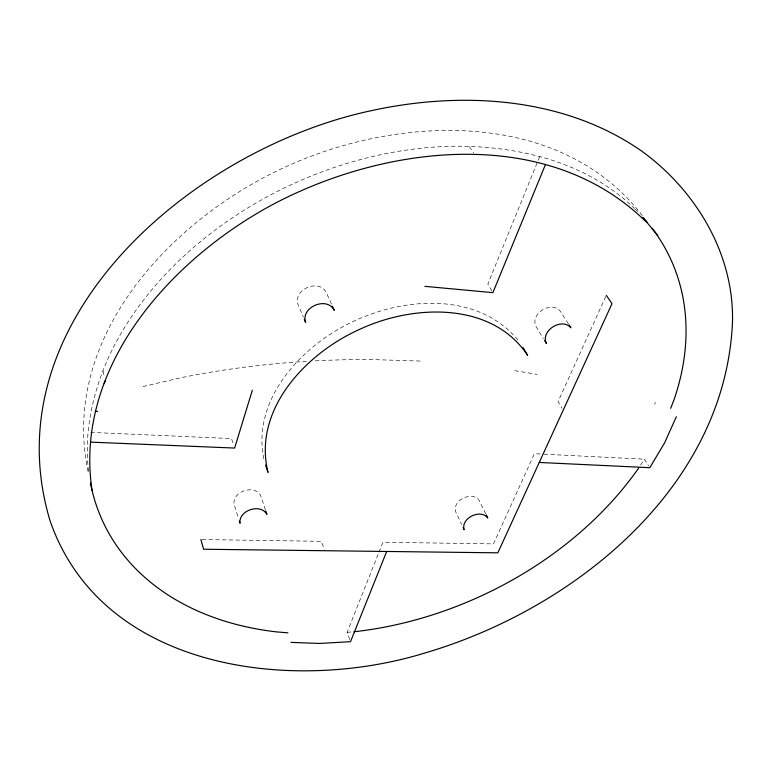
<?xml version="1.0" encoding="UTF-8"?>
<svg xmlns="http://www.w3.org/2000/svg" width="771" height="771" viewBox="0 0 771 771"><rect width="100%" height="100%" fill="white"/><g stroke="black" fill="none" stroke-linecap="round" stroke-linejoin="round"><path stroke-width="0.58" stroke-dasharray="3.85 2.89" d="M349.764 639.602L347.143 632.316L378.494 553.366M378.927 552.248L382.908 542.244L493.479 543.892L534.419 453.705L542.794 454.129M539.613 156.735L487.841 284.104L491.773 290.744M605.804 296.45L558.069 401.595L562.049 408.302M654.55 404.341L655.437 402.443M640.585 465.125L644.45 459.208L648.623 465.8M142.982 386.522L181.233 377.665A1429.685 1084.932 59.3 0 1 308.207 361.242M347.143 632.316L352.771 631.806M202.079 539.546L321.362 541.319L324.418 549.675M420.079 361.069L372.557 359.585A1429.685 1084.932 59.3 0 0 314.183 360.905M90.67 432.386L231.531 438.574L233.594 444.896M543.989 454.186L644.45 459.208M514.777 370.639L537.03 374.398M517.948 339.972C476.015 289.886 398.27 297.317 345.697 325.246C297.789 350.053 251.654 401.98 263.952 459.545M642.301 215.523C559.929 108.672 400.082 115.101 287.988 165.794C172.646 217.152 58.239 337.862 88.549 473.712M469.394 146.606L473.529 152.928M568.372 323.868L560.16 311.031C551.246 300.285 529.648 313.98 536.038 326.576L543.362 338.546M485.74 513.862L479.051 500.283C472.064 490.607 452.085 500.273 455.671 511.771L461.627 524.405M331.434 304.082L326.287 292.604C319.175 278.167 292.787 289.356 298.088 304.506L303.398 317.16M265.436 509.92L260.608 495.474C254.42 484.015 232.235 491.378 234.066 504.253L238.615 518.825M103.015 371.111L104.557 377.539M88.598 471.245A312.766 226.501 -24.8 0 1 87.402 442.197C88.704 413.719 96.086 385.828 107.497 359.778A312.766 226.501 -24.8 0 1 455.594 146.23C488.043 146.105 520.56 150.249 551.554 160.031A312.766 226.501 -24.8 0 1 634.572 208.459M635.381 209.249A312.766 226.501 -24.8 0 1 637.771 211.649"/><path stroke-width="1.16" d="M645.52 221.267C547.053 125.104 386.676 144.659 274.187 203.756C171.769 258.246 73.409 366.235 92.077 490.491M104.191 383.621L105.328 380.758M252.348 390.222L234.625 448.057L90.419 442.12M670.674 408.36L674.076 399.571A312.766 226.501 -24.8 0 0 652.295 228.467M676.34 416.716L664.535 442.988L649.818 467.689L539.247 462.455M386.685 551.467L350.516 641.684L319.579 643.457L290.985 642.388M545.367 164.763L492.9 292.643L424.888 286.349M353.899 631.7L357.281 631.391A312.766 226.501 -24.8 0 0 638.648 468.084M95.325 411.3L97.647 411.435M287.92 632.846L276.326 631.873A312.766 226.501 -24.8 0 1 90.419 482.868M643.563 218.183L647.216 222.443M657.798 235.569L642.792 217.374M606.305 295.36L612.02 303.658L497.835 552.826L203.611 549.241L200.884 539.527M569.008 324.851L570.906 327.81C561.886 317.093 540.095 330.826 546.417 343.529L544.586 340.531M523.095 347.654L527.615 355.306C491.676 301.278 413.439 304.458 360.529 328.957C306.742 352.655 252.406 409.15 268.019 472.401L265.484 465.058M486.25 514.912L487.792 518.045C480.699 508.407 460.615 518.112 464.113 529.677L463.12 527.566M332.368 306.164L334.248 310.337C326.991 295.852 300.382 307.166 305.615 322.432L304.285 319.271M265.802 511.028L266.911 514.363C260.579 502.914 238.278 510.363 240.012 523.307L239.309 521.061M732.45 322.933C724.817 488.361 573.345 609.418 424.84 653.018C292.257 693.842 101.782 670.385 49.99 520.579C-10.129 319.811 193.579 148.35 371.477 110.629C462.157 90.872 564.285 96.799 642.262 151.492C696.3 190.919 734.561 254.748 732.45 322.933"/></g></svg>
